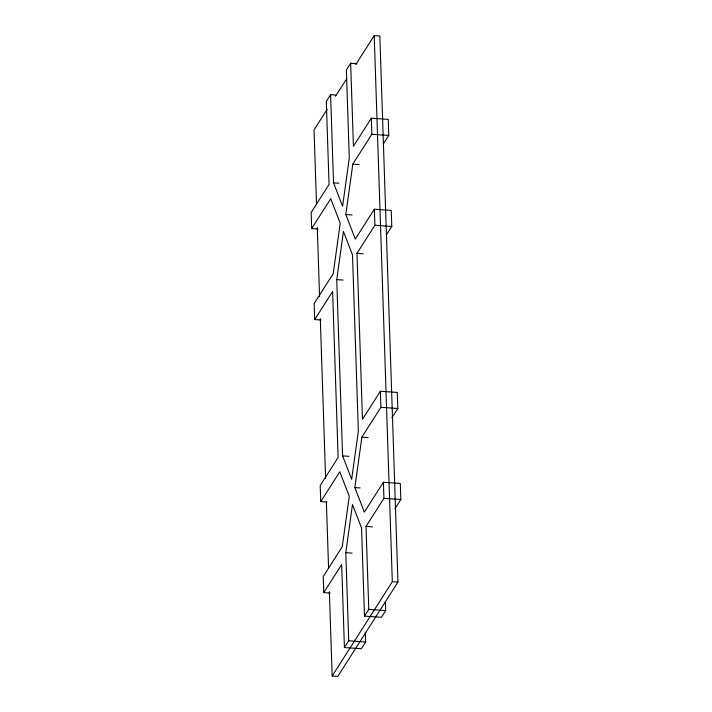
<?xml version="1.0" encoding="UTF-8"?>
<svg xmlns="http://www.w3.org/2000/svg" width="712" height="712" viewBox="0 0 712 712"><rect width="100%" height="100%" fill="white"/><g stroke="black" fill="none" stroke-linecap="round" stroke-linejoin="round"><path stroke-width="1.07" d="M336.74 279.611L343.433 231.507L352.502 254.914L358.35 431.187L351.657 479.292L342.588 455.885L336.74 279.611L343.086 280.065M386.411 234.889L391.787 226.469L391.253 210.405L374.343 209.203L355.297 239.045L345.801 214.508L352.814 164.089L371.851 134.248L371.326 118.183L388.236 119.394L388.77 135.449L383.412 143.842M365.309 632.087L365.639 642.002L361.34 648.739L344.421 647.528L348.72 640.8L345.801 552.663L352.493 504.559L361.554 527.966L364.482 616.102L381.392 617.304L385.69 610.576L385.397 601.72M394.875 508.875L400.847 499.521L400.313 483.457L383.403 482.255L364.357 512.097L354.852 487.56L361.874 437.141L380.911 407.3L380.377 391.235L397.296 392.445L397.83 408.501L391.876 417.828M335.895 95.07L330.608 94.696L326.31 101.424L329.06 184.417L311.153 212.479L311.687 228.543L318.033 228.997M357.006 63.715L350.66 63.261L346.361 69.999L349.289 158.135L342.597 206.24L333.528 182.833L330.608 94.696M327.155 109.354L314.045 129.895L316.511 204.264M335.494 96.289L346.815 78.543M355.751 64.543L374.218 35.6L379.834 36.001L397.955 582.104L337.782 676.4L332.166 676L329.362 591.645M371.326 118.183L353.419 146.245L350.66 63.261M311.687 228.543L330.733 198.701L340.229 223.23L333.216 273.657L314.17 303.499L314.704 319.555L321.05 320.008M314.704 319.555L332.611 291.493L338.12 457.469L320.213 485.531L320.747 501.595L327.084 502.049M380.377 391.235L362.47 419.297L356.97 253.33L374.877 225.259L374.343 209.203M320.747 501.595L339.784 471.753L349.289 496.282L342.276 546.709L323.23 576.551L323.764 592.606L330.11 593.06M323.764 592.606L341.671 564.545L344.421 647.528M364.482 616.102L368.78 609.365L366.021 526.382L383.928 498.311L383.403 482.255M332.166 676L392.33 581.704L374.218 35.6M371.851 134.248L388.77 135.449M352.814 164.089L359.16 164.543M333.528 182.833L338.814 183.207M345.801 214.508L352.137 214.962M374.877 225.259L391.787 226.469M356.97 253.33L363.307 253.783M380.911 407.3L397.83 408.501M361.874 437.141L368.211 437.595M342.588 455.885L348.933 456.33M354.852 487.56L360.138 487.934M383.928 498.311L400.847 499.521M366.021 526.382L372.367 526.836M345.801 552.663L352.137 553.117M392.33 581.704L397.955 582.104M368.78 609.365L385.69 610.576M348.72 640.8L365.639 642.002M317.285 227.573L319.572 296.388M320.302 318.593L325.607 478.428M326.381 501.738L328.588 568.336"/></g></svg>
